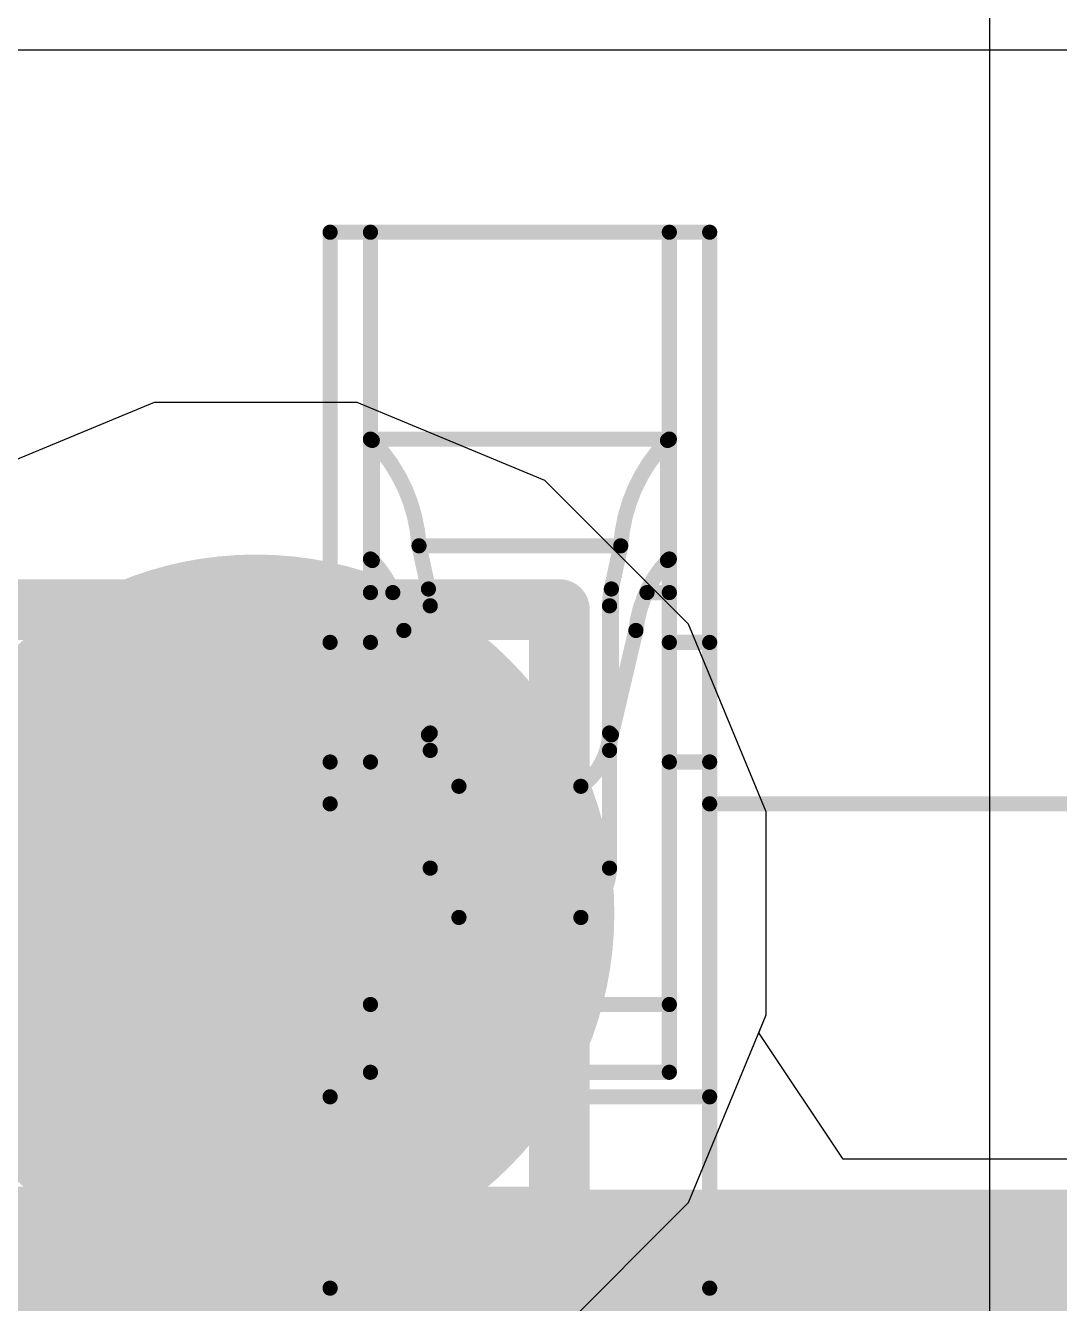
# Model space of a CAD drawing. Header units: inches. Extents: x -11 to 5433, y -4 to 5447.
# Drawn here: x 20.866 to 21.731, y 26.502 to 27.571 of the extents above; entities that cross this region are included whole.
import ezdxf

# ---------------------------------------------------------------- set-up
doc = ezdxf.new("R2010")
doc.units = ezdxf.units.IN
for name, color, linetype in [('Bottom Layer', 5, 'Continuous'), ('Drill Drawing', 1, 'Continuous'), ('Ground', 16, 'Continuous'), ('Mechanical 4', 56, 'Continuous'), ('Power', 76, 'Continuous'), ('Top Layer', 1, 'Continuous'), ('Top Solder', 216, 'Continuous'), ('Via Holes', 16, 'Continuous')]:
    doc.layers.add(name, color=color, linetype=linetype)

# ---------------------------------------------------------------- blocks, each defined once
blk = doc.blocks.new('QTH_030_01_L_D_A_K_TR_157')
at = {"layer": 'Top Solder'}
for points in [[(-6.50410053, 3.91260076), (-5.99589987, 3.91260076), (-5.99589987, 2.25940112), (-6.50410053, 2.25940112)], [(-6.00410153, 3.91260076), (-5.49590087, 3.91260076), (-5.49590087, 2.25940112), (-6.00410153, 2.25940112)]]:
    blk.add_hatch(color=216, dxfattribs=at).paths.add_polyline_path(points)

msp = doc.modelspace()

# ---------------------------------------------------------------- hatches: boundary and pattern name
at = {"layer": 'Bottom Layer'}
h = msp.add_hatch(color=5, dxfattribs=at)
edge = h.paths.add_edge_path()
edge.add_arc((21.05891902, 26.82842488), 0.2999994, 0, 360)
at = {"layer": 'Ground'}
h = msp.add_hatch(color=16, dxfattribs=at)
edge = h.paths.add_edge_path()
edge.add_arc((21.05891902, 26.82842488), 0.2999994, 0, 360)
at = {"layer": 'Power'}
h = msp.add_hatch(color=76, dxfattribs=at)
edge = h.paths.add_edge_path()
edge.add_arc((21.05891902, 26.82842488), 0.2999994, 0, 360)
at = {"layer": 'Top Layer'}
h = msp.add_hatch(color=1, dxfattribs=at)
edge = h.paths.add_edge_path()
edge.add_arc((21.05891902, 26.82842488), 0.2999994, 0, 360)
at = {"layer": 'Via Holes'}
h = msp.add_hatch(color=7, dxfattribs=at)
edge = h.paths.add_edge_path()
edge.add_arc((21.05891902, 26.82842488), 0.1499997, 0, 360)

# ---------------------------------------------------------------- linework, layer by layer
at = {"layer": 'Bottom Layer'}
for points in [[(21.05724008, 26.82674594, 0.2032, 0.2032, 0), (21.05891902, 26.82842488, 0.2032, 0.2032, 0)], [(18.6244738, 26.82674594, 0.2032, 0.2032, 0), (21.05724008, 26.82674594, 0.2032, 0.2032, 0)]]:
    msp.add_lwpolyline(points, format="xyseb", dxfattribs=at)
for points in [[(21.00811902, 26.82842488, 0.1016, 0.1016, 1), (21.10971902, 26.82842488, 0.1016, 0.1016, 1)], [(21.00644008, 26.82674594, 0.1016, 0.1016, 1), (21.10804008, 26.82674594, 0.1016, 0.1016, 1)], [(21.00644008, 26.82674594, 0.1016, 0.1016, 1), (21.10804008, 26.82674594, 0.1016, 0.1016, 1)]]:
    msp.add_lwpolyline(points, format="xyseb", close=True, dxfattribs=at)
at = {"layer": 'Drill Drawing'}
for points in [[(20.80491902, 27.08242488, 0.0508, 0.0508, 0), (21.31291902, 27.08242488, 0.0508, 0.0508, 0)], [(21.31291902, 26.57442488, 0.0508, 0.0508, 0), (21.31291902, 27.08242488, 0.0508, 0.0508, 0)], [(20.90651902, 26.98082488, 0.0508, 0.0508, 0), (21.21131902, 26.98082488, 0.0508, 0.0508, 0)], [(20.90651902, 26.67602488, 0.0508, 0.0508, 0), (20.90651902, 26.98082488, 0.0508, 0.0508, 0)], [(21.21131902, 26.67602488, 0.0508, 0.0508, 0), (21.21131902, 26.98082488, 0.0508, 0.0508, 0)], [(20.90651902, 26.67602488, 0.0508, 0.0508, 0), (21.21131902, 26.67602488, 0.0508, 0.0508, 0)], [(20.80491902, 26.57442488, 0.0508, 0.0508, 0), (21.31291902, 26.57442488, 0.0508, 0.0508, 0)]]:
    msp.add_lwpolyline(points, format="xyseb", dxfattribs=at)
for points in [[(21.30021902, 27.08242488, 0.0254, 0.0254, 1), (21.32561902, 27.08242488, 0.0254, 0.0254, 1)], [(21.30021902, 27.08242488, 0.0254, 0.0254, 1), (21.32561902, 27.08242488, 0.0254, 0.0254, 1)], [(20.89381902, 26.98082488, 0.0254, 0.0254, 1), (20.91921902, 26.98082488, 0.0254, 0.0254, 1)], [(20.89381902, 26.98082488, 0.0254, 0.0254, 1), (20.91921902, 26.98082488, 0.0254, 0.0254, 1)], [(21.19861902, 26.98082488, 0.0254, 0.0254, 1), (21.22401902, 26.98082488, 0.0254, 0.0254, 1)], [(21.19861902, 26.98082488, 0.0254, 0.0254, 1), (21.22401902, 26.98082488, 0.0254, 0.0254, 1)], [(20.89381902, 26.67602488, 0.0254, 0.0254, 1), (20.91921902, 26.67602488, 0.0254, 0.0254, 1)], [(20.89381902, 26.67602488, 0.0254, 0.0254, 1), (20.91921902, 26.67602488, 0.0254, 0.0254, 1)], [(21.19861902, 26.67602488, 0.0254, 0.0254, 1), (21.22401902, 26.67602488, 0.0254, 0.0254, 1)], [(21.19861902, 26.67602488, 0.0254, 0.0254, 1), (21.22401902, 26.67602488, 0.0254, 0.0254, 1)], [(21.30021902, 26.57442488, 0.0254, 0.0254, 1), (21.32561902, 26.57442488, 0.0254, 0.0254, 1)], [(21.30021902, 26.57442488, 0.0254, 0.0254, 1), (21.32561902, 26.57442488, 0.0254, 0.0254, 1)]]:
    msp.add_lwpolyline(points, format="xyseb", close=True, dxfattribs=at)
at = {"layer": 'Ground'}
for p, q in [((21.67277352, 28.87062805999999), (21.67277352, 23.77577922)), ((20.97398396, 27.25542428), (20.81704498, 27.19041551999999)), ((21.14385408, 27.25542428), (20.97398396, 27.25542428)), ((21.30079306, 27.19041551999999), (21.14385408, 27.25542428)), ((21.42090966, 27.07029892), (21.30079306, 27.19041551999999)), ((21.48591842, 26.91335994), (21.42090966, 27.07029892)), ((21.48591842, 26.74348982), (21.48591842, 26.91335994)), ((21.42090966, 26.58655084), (21.48591842, 26.74348982)), ((21.30079306, 26.46643424), (21.42090966, 26.58655084))]:
    msp.add_line(p, q, dxfattribs=at)
msp.add_lwpolyline([(18.72048326, 26.82842488, 0.2032, 0.2032, 0), (21.05891902, 26.82842488, 0.2032, 0.2032, 0)], format="xyseb", dxfattribs=at)
msp.add_lwpolyline([(21.00811902, 26.82842488, 0.1016, 0.1016, 1), (21.10971902, 26.82842488, 0.1016, 0.1016, 1)], format="xyseb", close=True, dxfattribs=at)
at = {"layer": 'Mechanical 4'}
for points in [[(21.1211541, 27.39794622, 0.0127, 0.0127, 0), (21.4386541, 27.39794622, 0.0127, 0.0127, 0)], [(21.1211541, 26.5149457, 0.0127, 0.0127, 0), (21.1211541, 27.39794622, 0.0127, 0.0127, 0)], [(21.15490562, 26.69548128, 0.0127, 0.0127, 0), (21.15490562, 27.39794622, 0.0127, 0.0127, 0)], [(21.40490512, 26.69548128, 0.0127, 0.0127, 0), (21.40490512, 27.39794622, 0.0127, 0.0127, 0)], [(21.4386541, 26.5149457, 0.0127, 0.0127, 0), (21.4386541, 27.39794622, 0.0127, 0.0127, 0)], [(21.1549996, 27.224609, 0.0127, 0.0127, -0.0326054854157389), (21.15490308, 27.22474616, 0.0127, 0.0127, 0)], [(21.15490562, 27.22494682, 0.0127, 0.0127, 0), (21.40490512, 27.22494682, 0.0127, 0.0127, 0)], [(21.15507072, 27.22453788, 0.0127, 0.0127, -0.02828759399901793), (21.15500214, 27.224609, 0.0127, 0.0127, 0)], [(21.1551647, 27.22445914, 0.0127, 0.0127, -0.02675080198983842), (21.15507072, 27.22453788, 0.0127, 0.0127, 0)], [(21.15528916, 27.22437278, 0.0127, 0.0127, -0.02199381116765438), (21.1551647, 27.22445914, 0.0127, 0.0127, 0)], [(21.1554568, 27.22427626, 0.0127, 0.0127, -0.01668692771773923), (21.15528916, 27.22437278, 0.0127, 0.0127, 0)], [(21.15566, 27.22416958, 0.0127, 0.0127, -0.009375562077630847), (21.15545426, 27.22427626, 0.0127, 0.0127, 0)], [(21.15589876, 27.22405528, 0.0127, 0.0127, -0.005205298942594147), (21.15566, 27.22416704, 0.0127, 0.0127, 0)], [(21.15589876, 27.22405528, 0.0127, 0.0127, 0), (21.1561553, 27.2239359, 0.0127, 0.0127, 0)], [(21.1561553, 27.2239359, 0.0127, 0.0127, 0), (21.15642454, 27.22381652, 0.0127, 0.0127, 0)], [(21.15642454, 27.12343572, 0.0127, 0.0127, 0), (21.15642454, 27.22381652, 0.0127, 0.0127, 0)], [(21.15642454, 27.22381652, 0.0127, 0.0127, -0.1798941776662689), (21.19553292, 27.13571154, 0.0127, 0.0127, 0)], [(21.36427782, 27.13571154, 0.0127, 0.0127, -0.1798941776662689), (21.4033862, 27.22381652, 0.0127, 0.0127, 0)], [(21.4033862, 27.22381652, 0.0127, 0.0127, 0), (21.40389674, 27.22405274, 0.0127, 0.0127, 0)], [(21.4033862, 27.12343572, 0.0127, 0.0127, 0), (21.4033862, 27.22381652, 0.0127, 0.0127, 0)], [(21.40389674, 27.22405274, 0.0127, 0.0127, 0), (21.40413296, 27.2241645, 0.0127, 0.0127, 0)], [(21.40434378, 27.22427118, 0.0127, 0.0127, -0.007070259499562668), (21.40413296, 27.2241645, 0.0127, 0.0127, 0)], [(21.40451904, 27.22437024, 0.0127, 0.0127, -0.01220881839903571), (21.40434124, 27.22427118, 0.0127, 0.0127, 0)], [(21.40466128, 27.22446168, 0.0127, 0.0127, -0.02261982992768626), (21.40452158, 27.22437024, 0.0127, 0.0127, 0)], [(21.4047578, 27.22454042, 0.0127, 0.0127, -0.03188108952733718), (21.40465874, 27.22446168, 0.0127, 0.0127, 0)], [(21.40482384, 27.22461408, 0.0127, 0.0127, -0.0374457797523481), (21.4047578, 27.22454042, 0.0127, 0.0127, 0)], [(21.40486956, 27.22468012, 0.0127, 0.0127, -0.03268866418661511), (21.40482384, 27.22461154, 0.0127, 0.0127, 0)], [(21.40490258, 27.22474616, 0.0127, 0.0127, -0.01323434505398628), (21.40486702, 27.22468012, 0.0127, 0.0127, 0)], [(21.19553292, 27.13571154, 0.0127, 0.0127, 0), (21.36427782, 27.13571154, 0.0127, 0.0127, 0)], [(21.19553292, 27.13571154, 0.0127, 0.0127, 0), (21.2033866, 27.0996156, 0.0127, 0.0127, 0)], [(21.35642414, 27.0996156, 0.0127, 0.0127, 0), (21.36427782, 27.13571154, 0.0127, 0.0127, 0)], [(21.15500214, 27.1244949, 0.0127, 0.0127, -0.02859692936897859), (21.15490308, 27.12467778, 0.0127, 0.0127, 0)], [(21.1551647, 27.12429678, 0.0127, 0.0127, -0.05432141874209969), (21.15500468, 27.12449744, 0.0127, 0.0127, 0)], [(21.15528916, 27.1241774, 0.0127, 0.0127, -0.02338615143444242), (21.1551647, 27.12429424, 0.0127, 0.0127, 0)], [(21.15545426, 27.12405294, 0.0127, 0.0127, -0.01856230608760798), (21.15528916, 27.12417994, 0.0127, 0.0127, 0)], [(21.15566, 27.12390816, 0.0127, 0.0127, -0.0107369251445884), (21.15545426, 27.1240504, 0.0127, 0.0127, 0)], [(21.15589876, 27.12375576, 0.0127, 0.0127, -0.006054831013002678), (21.15566254, 27.12390816, 0.0127, 0.0127, 0)], [(21.15589876, 27.1237583, 0.0127, 0.0127, 0), (21.1561553, 27.12359828, 0.0127, 0.0127, 0)], [(21.1561553, 27.12359828, 0.0127, 0.0127, 0), (21.15642454, 27.12343572, 0.0127, 0.0127, 0)], [(21.15642454, 27.12343826, 0.0127, 0.0127, -0.1625908253546253), (21.18286594, 27.0649446, 0.0127, 0.0127, 0)], [(21.3769448, 27.0649446, 0.0127, 0.0127, -0.1625908253546254), (21.4033862, 27.12343826, 0.0127, 0.0127, 0)], [(21.4033862, 27.12343572, 0.0127, 0.0127, 0), (21.40389674, 27.12375322, 0.0127, 0.0127, 0)], [(21.40413296, 27.12390308, 0.0127, 0.0127, -0.004820614437658357), (21.40389674, 27.12375322, 0.0127, 0.0127, 0)], [(21.40434124, 27.12404532, 0.0127, 0.0127, -0.008119958945242745), (21.40413042, 27.12390308, 0.0127, 0.0127, 0)], [(21.40451904, 27.12418248, 0.0127, 0.0127, -0.0137291384399181), (21.40434124, 27.12404786, 0.0127, 0.0127, 0)], [(21.40465874, 27.12429932, 0.0127, 0.0127, -0.02446216602649248), (21.40452158, 27.12417994, 0.0127, 0.0127, 0)], [(21.4047578, 27.124406, 0.0127, 0.0127, -0.03231853510654208), (21.40465874, 27.12429932, 0.0127, 0.0127, 0)], [(21.40482384, 27.12450252, 0.0127, 0.0127, -0.03504147990962674), (21.4047578, 27.124406, 0.0127, 0.0127, 0)], [(21.40486956, 27.12459142, 0.0127, 0.0127, -0.02840446117308253), (21.40482384, 27.12450252, 0.0127, 0.0127, 0)], [(21.40490512, 27.12467524, 0.0127, 0.0127, -0.01102179286137588), (21.40486956, 27.12458888, 0.0127, 0.0127, 0)], [(21.15490562, 27.09661078, 0.0127, 0.0127, 0), (21.173567, 27.09661078, 0.0127, 0.0127, 0)], [(21.2033866, 26.9776575, 0.0127, 0.0127, 0), (21.2033866, 27.0996156, 0.0127, 0.0127, 0)], [(21.2033866, 27.0996156, 0.0127, 0.0127, -0.05365795323389039), (21.20490552, 27.085544, 0.0127, 0.0127, 0)], [(21.35490522, 27.085544, 0.0127, 0.0127, -0.05365795323389057), (21.35642414, 27.0996156, 0.0127, 0.0127, 0)], [(21.35642414, 26.9776575, 0.0127, 0.0127, 0), (21.35642414, 27.0996156, 0.0127, 0.0127, 0)], [(21.38624374, 27.09661078, 0.0127, 0.0127, 0), (21.40490512, 27.09661078, 0.0127, 0.0127, 0)], [(21.20490552, 26.86619468, 0.0127, 0.0127, 0), (21.20490552, 27.085544, 0.0127, 0.0127, 0)], [(21.35490522, 26.86619468, 0.0127, 0.0127, 0), (21.35490522, 27.085544, 0.0127, 0.0127, 0)], [(21.1828634, 27.06494714, 0.0127, 0.0127, 0), (21.2033866, 26.9776575, 0.0127, 0.0127, 0)], [(21.35642414, 26.9776575, 0.0127, 0.0127, 0), (21.3769448, 27.06494714, 0.0127, 0.0127, 0)], [(21.1211541, 27.05494462, 0.0127, 0.0127, 0), (21.15490562, 27.05494462, 0.0127, 0.0127, 0)], [(21.40490512, 27.05494462, 0.0127, 0.0127, 0), (21.4386541, 27.05494462, 0.0127, 0.0127, 0)], [(21.2033866, 26.9776575, 0.0127, 0.0127, -0.05786387190107989), (21.20490552, 26.96463492, 0.0127, 0.0127, 0)], [(21.2289136, 26.93460704, 0.0127, 0.0127, -0.2374801051860469), (21.20490552, 26.97917896, 0.0127, 0.0127, 0)], [(21.35490522, 26.97917896, 0.0127, 0.0127, -0.2374801051860468), (21.33089714, 26.93460704, 0.0127, 0.0127, 0)], [(21.35490522, 26.96463492, 0.0127, 0.0127, -0.05786387190108001), (21.35642414, 26.9776575, 0.0127, 0.0127, 0)], [(21.1211541, 26.95494482, 0.0127, 0.0127, 0), (21.15490562, 26.95494482, 0.0127, 0.0127, 0)], [(21.40490512, 26.95494482, 0.0127, 0.0127, 0), (21.4386541, 26.95494482, 0.0127, 0.0127, 0)], [(21.22891614, 26.93460704, 0.0127, 0.0127, 0), (21.3308946, 26.93460704, 0.0127, 0.0127, 0)], [(21.22891614, 26.82494508, 0.0127, 0.0127, 0), (21.22891614, 26.93460704, 0.0127, 0.0127, 0)], [(21.3308946, 26.82494508, 0.0127, 0.0127, 0), (21.3308946, 26.93460704, 0.0127, 0.0127, 0)], [(20.8036541, 26.91994615999999, 0.0127, 0.0127, 0), (21.1211541, 26.91994615999999, 0.0127, 0.0127, 0)], [(21.4386541, 26.91994615999999, 0.0127, 0.0127, 0), (21.7561541, 26.91994615999999, 0.0127, 0.0127, 0)], [(21.2289136, 26.82494762, 0.0127, 0.0127, -0.2473774779353231), (21.20490552, 26.86619722, 0.0127, 0.0127, 0)], [(21.35490522, 26.86619722, 0.0127, 0.0127, -0.2473774779353234), (21.33089714, 26.82494762, 0.0127, 0.0127, 0)], [(21.22891614, 26.82494508, 0.0127, 0.0127, 0), (21.3308946, 26.82494508, 0.0127, 0.0127, 0)], [(21.15490562, 26.75215376, 0.0127, 0.0127, 0), (21.40490512, 26.75215376, 0.0127, 0.0127, 0)], [(21.15490562, 26.69548128, 0.0127, 0.0127, 0), (21.40490512, 26.69548128, 0.0127, 0.0127, 0)], [(21.1211541, 26.67494538, 0.0127, 0.0127, 0), (21.4386541, 26.67494538, 0.0127, 0.0127, 0)], [(21.1211541, 26.5149457, 0.0127, 0.0127, 0), (21.4386541, 26.5149457, 0.0127, 0.0127, 0)]]:
    msp.add_lwpolyline(points, format="xyseb", dxfattribs=at)
for points in [[(21.1179791, 27.39794622, 0.00635, 0.00635, 1), (21.1243291, 27.39794622, 0.00635, 0.00635, 1)], [(21.1179791, 27.39794622, 0.00635, 0.00635, 1), (21.1243291, 27.39794622, 0.00635, 0.00635, 1)], [(21.15173062, 27.39794622, 0.00635, 0.00635, 1), (21.15808062, 27.39794622, 0.00635, 0.00635, 1)], [(21.40173012, 27.39794622, 0.00635, 0.00635, 1), (21.40808012, 27.39794622, 0.00635, 0.00635, 1)], [(21.4354791, 27.39794622, 0.00635, 0.00635, 1), (21.4418291, 27.39794622, 0.00635, 0.00635, 1)], [(21.4354791, 27.39794622, 0.00635, 0.00635, 1), (21.4418291, 27.39794622, 0.00635, 0.00635, 1)], [(21.15172808, 27.22474616, 0.00635, 0.00635, 1), (21.15807808, 27.22474616, 0.00635, 0.00635, 1)], [(21.15173062, 27.22494682, 0.00635, 0.00635, 1), (21.15808062, 27.22494682, 0.00635, 0.00635, 1)], [(21.1518246, 27.224609, 0.00635, 0.00635, 1), (21.1581746, 27.224609, 0.00635, 0.00635, 1)], [(21.15182714, 27.224609, 0.00635, 0.00635, 1), (21.15817714, 27.224609, 0.00635, 0.00635, 1)], [(21.15189572, 27.22453788, 0.00635, 0.00635, 1), (21.15824572, 27.22453788, 0.00635, 0.00635, 1)], [(21.15189572, 27.22453788, 0.00635, 0.00635, 1), (21.15824572, 27.22453788, 0.00635, 0.00635, 1)], [(21.1519897, 27.22445914, 0.00635, 0.00635, 1), (21.1583397, 27.22445914, 0.00635, 0.00635, 1)], [(21.1519897, 27.22445914, 0.00635, 0.00635, 1), (21.1583397, 27.22445914, 0.00635, 0.00635, 1)], [(21.15211416, 27.22437278, 0.00635, 0.00635, 1), (21.15846416, 27.22437278, 0.00635, 0.00635, 1)], [(21.15211416, 27.22437278, 0.00635, 0.00635, 1), (21.15846416, 27.22437278, 0.00635, 0.00635, 1)], [(21.15227926, 27.22427626, 0.00635, 0.00635, 1), (21.15862926, 27.22427626, 0.00635, 0.00635, 1)], [(21.1522818, 27.22427626, 0.00635, 0.00635, 1), (21.1586318, 27.22427626, 0.00635, 0.00635, 1)], [(21.152485, 27.22416958, 0.00635, 0.00635, 1), (21.158835, 27.22416958, 0.00635, 0.00635, 1)], [(21.152485, 27.22416704, 0.00635, 0.00635, 1), (21.158835, 27.22416704, 0.00635, 0.00635, 1)], [(21.15272376, 27.22405528, 0.00635, 0.00635, 1), (21.15907376, 27.22405528, 0.00635, 0.00635, 1)], [(21.15272376, 27.22405528, 0.00635, 0.00635, 1), (21.15907376, 27.22405528, 0.00635, 0.00635, 1)], [(21.1529803, 27.2239359, 0.00635, 0.00635, 1), (21.1593303, 27.2239359, 0.00635, 0.00635, 1)], [(21.1529803, 27.2239359, 0.00635, 0.00635, 1), (21.1593303, 27.2239359, 0.00635, 0.00635, 1)], [(21.15324954, 27.22381652, 0.00635, 0.00635, 1), (21.15959954, 27.22381652, 0.00635, 0.00635, 1)], [(21.15324954, 27.22381652, 0.00635, 0.00635, 1), (21.15959954, 27.22381652, 0.00635, 0.00635, 1)], [(21.15324954, 27.22381652, 0.00635, 0.00635, 1), (21.15959954, 27.22381652, 0.00635, 0.00635, 1)], [(21.4002112, 27.22381652, 0.00635, 0.00635, 1), (21.4065612, 27.22381652, 0.00635, 0.00635, 1)], [(21.4002112, 27.22381652, 0.00635, 0.00635, 1), (21.4065612, 27.22381652, 0.00635, 0.00635, 1)], [(21.4002112, 27.22381652, 0.00635, 0.00635, 1), (21.4065612, 27.22381652, 0.00635, 0.00635, 1)], [(21.40072174, 27.22405274, 0.00635, 0.00635, 1), (21.40707174, 27.22405274, 0.00635, 0.00635, 1)], [(21.40072174, 27.22405274, 0.00635, 0.00635, 1), (21.40707174, 27.22405274, 0.00635, 0.00635, 1)], [(21.40095796, 27.2241645, 0.00635, 0.00635, 1), (21.40730796, 27.2241645, 0.00635, 0.00635, 1)], [(21.40095796, 27.2241645, 0.00635, 0.00635, 1), (21.40730796, 27.2241645, 0.00635, 0.00635, 1)], [(21.40116624, 27.22427118, 0.00635, 0.00635, 1), (21.40751624, 27.22427118, 0.00635, 0.00635, 1)], [(21.40116878, 27.22427118, 0.00635, 0.00635, 1), (21.40751878, 27.22427118, 0.00635, 0.00635, 1)], [(21.40134404, 27.22437024, 0.00635, 0.00635, 1), (21.40769404, 27.22437024, 0.00635, 0.00635, 1)], [(21.40134658, 27.22437024, 0.00635, 0.00635, 1), (21.40769658, 27.22437024, 0.00635, 0.00635, 1)], [(21.40148374, 27.22446168, 0.00635, 0.00635, 1), (21.40783374, 27.22446168, 0.00635, 0.00635, 1)], [(21.40148628, 27.22446168, 0.00635, 0.00635, 1), (21.40783628, 27.22446168, 0.00635, 0.00635, 1)], [(21.4015828, 27.22454042, 0.00635, 0.00635, 1), (21.4079328, 27.22454042, 0.00635, 0.00635, 1)], [(21.4015828, 27.22454042, 0.00635, 0.00635, 1), (21.4079328, 27.22454042, 0.00635, 0.00635, 1)], [(21.40164884, 27.22461408, 0.00635, 0.00635, 1), (21.40799884, 27.22461408, 0.00635, 0.00635, 1)], [(21.40164884, 27.22461154, 0.00635, 0.00635, 1), (21.40799884, 27.22461154, 0.00635, 0.00635, 1)], [(21.40169202, 27.22468012, 0.00635, 0.00635, 1), (21.40804202, 27.22468012, 0.00635, 0.00635, 1)], [(21.40169456, 27.22468012, 0.00635, 0.00635, 1), (21.40804456, 27.22468012, 0.00635, 0.00635, 1)], [(21.40172758, 27.22474616, 0.00635, 0.00635, 1), (21.40807758, 27.22474616, 0.00635, 0.00635, 1)], [(21.40173012, 27.22494682, 0.00635, 0.00635, 1), (21.40808012, 27.22494682, 0.00635, 0.00635, 1)], [(21.19235792, 27.13571154, 0.00635, 0.00635, 1), (21.19870792, 27.13571154, 0.00635, 0.00635, 1)], [(21.19235792, 27.13571154, 0.00635, 0.00635, 1), (21.19870792, 27.13571154, 0.00635, 0.00635, 1)], [(21.19235792, 27.13571154, 0.00635, 0.00635, 1), (21.19870792, 27.13571154, 0.00635, 0.00635, 1)], [(21.36110282, 27.13571154, 0.00635, 0.00635, 1), (21.36745282, 27.13571154, 0.00635, 0.00635, 1)], [(21.36110282, 27.13571154, 0.00635, 0.00635, 1), (21.36745282, 27.13571154, 0.00635, 0.00635, 1)], [(21.36110282, 27.13571154, 0.00635, 0.00635, 1), (21.36745282, 27.13571154, 0.00635, 0.00635, 1)], [(21.15172808, 27.12467778, 0.00635, 0.00635, 1), (21.15807808, 27.12467778, 0.00635, 0.00635, 1)], [(21.15182714, 27.1244949, 0.00635, 0.00635, 1), (21.15817714, 27.1244949, 0.00635, 0.00635, 1)], [(21.15182968, 27.12449744, 0.00635, 0.00635, 1), (21.15817968, 27.12449744, 0.00635, 0.00635, 1)], [(21.1519897, 27.12429678, 0.00635, 0.00635, 1), (21.1583397, 27.12429678, 0.00635, 0.00635, 1)], [(21.1519897, 27.12429424, 0.00635, 0.00635, 1), (21.1583397, 27.12429424, 0.00635, 0.00635, 1)], [(21.15211416, 27.12417994, 0.00635, 0.00635, 1), (21.15846416, 27.12417994, 0.00635, 0.00635, 1)], [(21.15211416, 27.1241774, 0.00635, 0.00635, 1), (21.15846416, 27.1241774, 0.00635, 0.00635, 1)], [(21.15227926, 27.12405294, 0.00635, 0.00635, 1), (21.15862926, 27.12405294, 0.00635, 0.00635, 1)], [(21.15227926, 27.1240504, 0.00635, 0.00635, 1), (21.15862926, 27.1240504, 0.00635, 0.00635, 1)], [(21.152485, 27.12390816, 0.00635, 0.00635, 1), (21.158835, 27.12390816, 0.00635, 0.00635, 1)], [(21.15248754, 27.12390816, 0.00635, 0.00635, 1), (21.15883754, 27.12390816, 0.00635, 0.00635, 1)], [(21.15272376, 27.1237583, 0.00635, 0.00635, 1), (21.15907376, 27.1237583, 0.00635, 0.00635, 1)], [(21.15272376, 27.12375576, 0.00635, 0.00635, 1), (21.15907376, 27.12375576, 0.00635, 0.00635, 1)], [(21.1529803, 27.12359828, 0.00635, 0.00635, 1), (21.1593303, 27.12359828, 0.00635, 0.00635, 1)], [(21.1529803, 27.12359828, 0.00635, 0.00635, 1), (21.1593303, 27.12359828, 0.00635, 0.00635, 1)], [(21.15324954, 27.12343826, 0.00635, 0.00635, 1), (21.15959954, 27.12343826, 0.00635, 0.00635, 1)], [(21.15324954, 27.12343572, 0.00635, 0.00635, 1), (21.15959954, 27.12343572, 0.00635, 0.00635, 1)], [(21.15324954, 27.12343572, 0.00635, 0.00635, 1), (21.15959954, 27.12343572, 0.00635, 0.00635, 1)], [(21.4002112, 27.12343826, 0.00635, 0.00635, 1), (21.4065612, 27.12343826, 0.00635, 0.00635, 1)], [(21.4002112, 27.12343572, 0.00635, 0.00635, 1), (21.4065612, 27.12343572, 0.00635, 0.00635, 1)], [(21.4002112, 27.12343572, 0.00635, 0.00635, 1), (21.4065612, 27.12343572, 0.00635, 0.00635, 1)], [(21.40072174, 27.12375322, 0.00635, 0.00635, 1), (21.40707174, 27.12375322, 0.00635, 0.00635, 1)], [(21.40072174, 27.12375322, 0.00635, 0.00635, 1), (21.40707174, 27.12375322, 0.00635, 0.00635, 1)], [(21.40095542, 27.12390308, 0.00635, 0.00635, 1), (21.40730542, 27.12390308, 0.00635, 0.00635, 1)], [(21.40095796, 27.12390308, 0.00635, 0.00635, 1), (21.40730796, 27.12390308, 0.00635, 0.00635, 1)], [(21.40116624, 27.12404786, 0.00635, 0.00635, 1), (21.40751624, 27.12404786, 0.00635, 0.00635, 1)], [(21.40116624, 27.12404532, 0.00635, 0.00635, 1), (21.40751624, 27.12404532, 0.00635, 0.00635, 1)], [(21.40134404, 27.12418248, 0.00635, 0.00635, 1), (21.40769404, 27.12418248, 0.00635, 0.00635, 1)], [(21.40134658, 27.12417994, 0.00635, 0.00635, 1), (21.40769658, 27.12417994, 0.00635, 0.00635, 1)], [(21.40148374, 27.12429932, 0.00635, 0.00635, 1), (21.40783374, 27.12429932, 0.00635, 0.00635, 1)], [(21.40148374, 27.12429932, 0.00635, 0.00635, 1), (21.40783374, 27.12429932, 0.00635, 0.00635, 1)], [(21.4015828, 27.124406, 0.00635, 0.00635, 1), (21.4079328, 27.124406, 0.00635, 0.00635, 1)], [(21.4015828, 27.124406, 0.00635, 0.00635, 1), (21.4079328, 27.124406, 0.00635, 0.00635, 1)], [(21.40164884, 27.12450252, 0.00635, 0.00635, 1), (21.40799884, 27.12450252, 0.00635, 0.00635, 1)], [(21.40164884, 27.12450252, 0.00635, 0.00635, 1), (21.40799884, 27.12450252, 0.00635, 0.00635, 1)], [(21.40169456, 27.12459142, 0.00635, 0.00635, 1), (21.40804456, 27.12459142, 0.00635, 0.00635, 1)], [(21.40169456, 27.12458888, 0.00635, 0.00635, 1), (21.40804456, 27.12458888, 0.00635, 0.00635, 1)], [(21.40173012, 27.12467524, 0.00635, 0.00635, 1), (21.40808012, 27.12467524, 0.00635, 0.00635, 1)], [(21.15173062, 27.09661078, 0.00635, 0.00635, 1), (21.15808062, 27.09661078, 0.00635, 0.00635, 1)], [(21.170392, 27.09661078, 0.00635, 0.00635, 1), (21.176742, 27.09661078, 0.00635, 0.00635, 1)], [(21.2002116, 27.0996156, 0.00635, 0.00635, 1), (21.2065616, 27.0996156, 0.00635, 0.00635, 1)], [(21.2002116, 27.0996156, 0.00635, 0.00635, 1), (21.2065616, 27.0996156, 0.00635, 0.00635, 1)], [(21.2002116, 27.0996156, 0.00635, 0.00635, 1), (21.2065616, 27.0996156, 0.00635, 0.00635, 1)], [(21.35324914, 27.0996156, 0.00635, 0.00635, 1), (21.35959914, 27.0996156, 0.00635, 0.00635, 1)], [(21.35324914, 27.0996156, 0.00635, 0.00635, 1), (21.35959914, 27.0996156, 0.00635, 0.00635, 1)], [(21.35324914, 27.0996156, 0.00635, 0.00635, 1), (21.35959914, 27.0996156, 0.00635, 0.00635, 1)], [(21.38306874, 27.09661078, 0.00635, 0.00635, 1), (21.38941874, 27.09661078, 0.00635, 0.00635, 1)], [(21.40173012, 27.09661078, 0.00635, 0.00635, 1), (21.40808012, 27.09661078, 0.00635, 0.00635, 1)], [(21.20173052, 27.085544, 0.00635, 0.00635, 1), (21.20808052, 27.085544, 0.00635, 0.00635, 1)], [(21.20173052, 27.085544, 0.00635, 0.00635, 1), (21.20808052, 27.085544, 0.00635, 0.00635, 1)], [(21.35173022, 27.085544, 0.00635, 0.00635, 1), (21.35808022, 27.085544, 0.00635, 0.00635, 1)], [(21.35173022, 27.085544, 0.00635, 0.00635, 1), (21.35808022, 27.085544, 0.00635, 0.00635, 1)], [(21.1796884, 27.06494714, 0.00635, 0.00635, 1), (21.1860384, 27.06494714, 0.00635, 0.00635, 1)], [(21.17969094, 27.0649446, 0.00635, 0.00635, 1), (21.18604094, 27.0649446, 0.00635, 0.00635, 1)], [(21.3737698, 27.06494714, 0.00635, 0.00635, 1), (21.3801198, 27.06494714, 0.00635, 0.00635, 1)], [(21.3737698, 27.0649446, 0.00635, 0.00635, 1), (21.3801198, 27.0649446, 0.00635, 0.00635, 1)], [(21.1179791, 27.05494462, 0.00635, 0.00635, 1), (21.1243291, 27.05494462, 0.00635, 0.00635, 1)], [(21.15173062, 27.05494462, 0.00635, 0.00635, 1), (21.15808062, 27.05494462, 0.00635, 0.00635, 1)], [(21.40173012, 27.05494462, 0.00635, 0.00635, 1), (21.40808012, 27.05494462, 0.00635, 0.00635, 1)], [(21.4354791, 27.05494462, 0.00635, 0.00635, 1), (21.4418291, 27.05494462, 0.00635, 0.00635, 1)], [(21.2002116, 26.9776575, 0.00635, 0.00635, 1), (21.2065616, 26.9776575, 0.00635, 0.00635, 1)], [(21.2002116, 26.9776575, 0.00635, 0.00635, 1), (21.2065616, 26.9776575, 0.00635, 0.00635, 1)], [(21.2002116, 26.9776575, 0.00635, 0.00635, 1), (21.2065616, 26.9776575, 0.00635, 0.00635, 1)], [(21.20173052, 26.97917896, 0.00635, 0.00635, 1), (21.20808052, 26.97917896, 0.00635, 0.00635, 1)], [(21.35173022, 26.97917896, 0.00635, 0.00635, 1), (21.35808022, 26.97917896, 0.00635, 0.00635, 1)], [(21.35324914, 26.9776575, 0.00635, 0.00635, 1), (21.35959914, 26.9776575, 0.00635, 0.00635, 1)], [(21.35324914, 26.9776575, 0.00635, 0.00635, 1), (21.35959914, 26.9776575, 0.00635, 0.00635, 1)], [(21.35324914, 26.9776575, 0.00635, 0.00635, 1), (21.35959914, 26.9776575, 0.00635, 0.00635, 1)], [(21.1179791, 26.95494482, 0.00635, 0.00635, 1), (21.1243291, 26.95494482, 0.00635, 0.00635, 1)], [(21.15173062, 26.95494482, 0.00635, 0.00635, 1), (21.15808062, 26.95494482, 0.00635, 0.00635, 1)], [(21.20173052, 26.96463492, 0.00635, 0.00635, 1), (21.20808052, 26.96463492, 0.00635, 0.00635, 1)], [(21.35173022, 26.96463492, 0.00635, 0.00635, 1), (21.35808022, 26.96463492, 0.00635, 0.00635, 1)], [(21.40173012, 26.95494482, 0.00635, 0.00635, 1), (21.40808012, 26.95494482, 0.00635, 0.00635, 1)], [(21.4354791, 26.95494482, 0.00635, 0.00635, 1), (21.4418291, 26.95494482, 0.00635, 0.00635, 1)], [(21.2257386, 26.93460704, 0.00635, 0.00635, 1), (21.2320886, 26.93460704, 0.00635, 0.00635, 1)], [(21.22574114, 26.93460704, 0.00635, 0.00635, 1), (21.23209114, 26.93460704, 0.00635, 0.00635, 1)], [(21.22574114, 26.93460704, 0.00635, 0.00635, 1), (21.23209114, 26.93460704, 0.00635, 0.00635, 1)], [(21.3277196, 26.93460704, 0.00635, 0.00635, 1), (21.3340696, 26.93460704, 0.00635, 0.00635, 1)], [(21.3277196, 26.93460704, 0.00635, 0.00635, 1), (21.3340696, 26.93460704, 0.00635, 0.00635, 1)], [(21.32772214, 26.93460704, 0.00635, 0.00635, 1), (21.33407214, 26.93460704, 0.00635, 0.00635, 1)], [(21.1179791, 26.91994615999999, 0.00635, 0.00635, 1), (21.1243291, 26.91994615999999, 0.00635, 0.00635, 1)], [(21.4354791, 26.91994615999999, 0.00635, 0.00635, 1), (21.4418291, 26.91994615999999, 0.00635, 0.00635, 1)], [(21.20173052, 26.86619722, 0.00635, 0.00635, 1), (21.20808052, 26.86619722, 0.00635, 0.00635, 1)], [(21.20173052, 26.86619468, 0.00635, 0.00635, 1), (21.20808052, 26.86619468, 0.00635, 0.00635, 1)], [(21.35173022, 26.86619722, 0.00635, 0.00635, 1), (21.35808022, 26.86619722, 0.00635, 0.00635, 1)], [(21.35173022, 26.86619468, 0.00635, 0.00635, 1), (21.35808022, 26.86619468, 0.00635, 0.00635, 1)], [(21.2257386, 26.82494762, 0.00635, 0.00635, 1), (21.2320886, 26.82494762, 0.00635, 0.00635, 1)], [(21.22574114, 26.82494508, 0.00635, 0.00635, 1), (21.23209114, 26.82494508, 0.00635, 0.00635, 1)], [(21.22574114, 26.82494508, 0.00635, 0.00635, 1), (21.23209114, 26.82494508, 0.00635, 0.00635, 1)], [(21.3277196, 26.82494508, 0.00635, 0.00635, 1), (21.3340696, 26.82494508, 0.00635, 0.00635, 1)], [(21.3277196, 26.82494508, 0.00635, 0.00635, 1), (21.3340696, 26.82494508, 0.00635, 0.00635, 1)], [(21.32772214, 26.82494762, 0.00635, 0.00635, 1), (21.33407214, 26.82494762, 0.00635, 0.00635, 1)], [(21.15173062, 26.75215376, 0.00635, 0.00635, 1), (21.15808062, 26.75215376, 0.00635, 0.00635, 1)], [(21.40173012, 26.75215376, 0.00635, 0.00635, 1), (21.40808012, 26.75215376, 0.00635, 0.00635, 1)], [(21.15173062, 26.69548128, 0.00635, 0.00635, 1), (21.15808062, 26.69548128, 0.00635, 0.00635, 1)], [(21.15173062, 26.69548128, 0.00635, 0.00635, 1), (21.15808062, 26.69548128, 0.00635, 0.00635, 1)], [(21.40173012, 26.69548128, 0.00635, 0.00635, 1), (21.40808012, 26.69548128, 0.00635, 0.00635, 1)], [(21.40173012, 26.69548128, 0.00635, 0.00635, 1), (21.40808012, 26.69548128, 0.00635, 0.00635, 1)], [(21.1179791, 26.67494538, 0.00635, 0.00635, 1), (21.1243291, 26.67494538, 0.00635, 0.00635, 1)], [(21.4354791, 26.67494538, 0.00635, 0.00635, 1), (21.4418291, 26.67494538, 0.00635, 0.00635, 1)], [(21.1179791, 26.5149457, 0.00635, 0.00635, 1), (21.1243291, 26.5149457, 0.00635, 0.00635, 1)], [(21.1179791, 26.5149457, 0.00635, 0.00635, 1), (21.1243291, 26.5149457, 0.00635, 0.00635, 1)], [(21.4354791, 26.5149457, 0.00635, 0.00635, 1), (21.4418291, 26.5149457, 0.00635, 0.00635, 1)], [(21.4354791, 26.5149457, 0.00635, 0.00635, 1), (21.4418291, 26.5149457, 0.00635, 0.00635, 1)]]:
    msp.add_lwpolyline(points, format="xyseb", close=True, dxfattribs=at)
at = {"layer": 'Power'}
for p, q in [((20.97398396, 27.25542428), (20.81704498, 27.19041551999999)), ((21.14385408, 27.25542428), (20.97398396, 27.25542428)), ((21.30079306, 27.19041551999999), (21.14385408, 27.25542428)), ((21.42090966, 27.07029892), (21.30079306, 27.19041551999999)), ((21.48591842, 26.91335994), (21.42090966, 27.07029892)), ((21.48591842, 26.74348982), (21.48591842, 26.91335994)), ((21.42090966, 26.58655084), (21.48591842, 26.74348982)), ((21.30079306, 26.46643424), (21.42090966, 26.58655084))]:
    msp.add_line(p, q, dxfattribs=at)
for points in [[(21.05891902, 26.82842488, 0.2032, 0.2032, 0), (21.0606005, 26.8267434, 0.2032, 0.2032, 0)], [(21.0606005, 20.7403065, 0.2032, 0.2032, 0), (21.0606005, 26.8267434, 0.2032, 0.2032, 0)]]:
    msp.add_lwpolyline(points, format="xyseb", dxfattribs=at)
for points in [[(21.00811902, 26.82842488, 0.1016, 0.1016, 1), (21.10971902, 26.82842488, 0.1016, 0.1016, 1)], [(21.0098005, 26.8267434, 0.1016, 0.1016, 1), (21.1114005, 26.8267434, 0.1016, 0.1016, 1)], [(21.0098005, 26.8267434, 0.1016, 0.1016, 1), (21.1114005, 26.8267434, 0.1016, 0.1016, 1)]]:
    msp.add_lwpolyline(points, format="xyseb", close=True, dxfattribs=at)
at = {"layer": 'Top Layer'}
for p, q in [((20.59732228, 27.55034622), (24.30109694, 27.55034622)), ((20.97398396, 27.25542428), (20.81704498, 27.19041551999999)), ((21.14385408, 27.25542428), (20.97398396, 27.25542428)), ((21.30079306, 27.19041551999999), (21.14385408, 27.25542428)), ((21.42090966, 27.07029892), (21.30079306, 27.19041551999999)), ((21.48591842, 26.91335994), (21.42090966, 27.07029892)), ((21.48591842, 26.74348982), (21.48591842, 26.91335994)), ((21.47964462, 26.7283438), (21.48591842, 26.74348982)), ((21.55020328, 26.62274584), (21.47964462, 26.7283438)), ((22.34009756, 26.62274584), (21.55020328, 26.62274584))]:
    msp.add_line(p, q, dxfattribs=at)
for points in [[(21.05891902, 26.82842488, 0.2032, 0.2032, 0), (21.05975976, 26.82758414, 0.2032, 0.2032, 0)], [(21.05975976, 25.77158676, 0.2032, 0.2032, 0), (21.05975976, 26.82758414, 0.2032, 0.2032, 0)]]:
    msp.add_lwpolyline(points, format="xyseb", dxfattribs=at)
for points in [[(21.00811902, 26.82842488, 0.1016, 0.1016, 1), (21.10971902, 26.82842488, 0.1016, 0.1016, 1)], [(21.00895976, 26.82758414, 0.1016, 0.1016, 1), (21.11055976, 26.82758414, 0.1016, 0.1016, 1)], [(21.00895976, 26.82758414, 0.1016, 0.1016, 1), (21.11055976, 26.82758414, 0.1016, 0.1016, 1)]]:
    msp.add_lwpolyline(points, format="xyseb", close=True, dxfattribs=at)

# ---------------------------------------------------------------- block references
at = {"rotation": 180}
msp.add_blockref('QTH_030_01_L_D_A_K_TR_157', (15.3105993, 28.85674696), dxfattribs=at)

doc.saveas('drawing.dxf')
